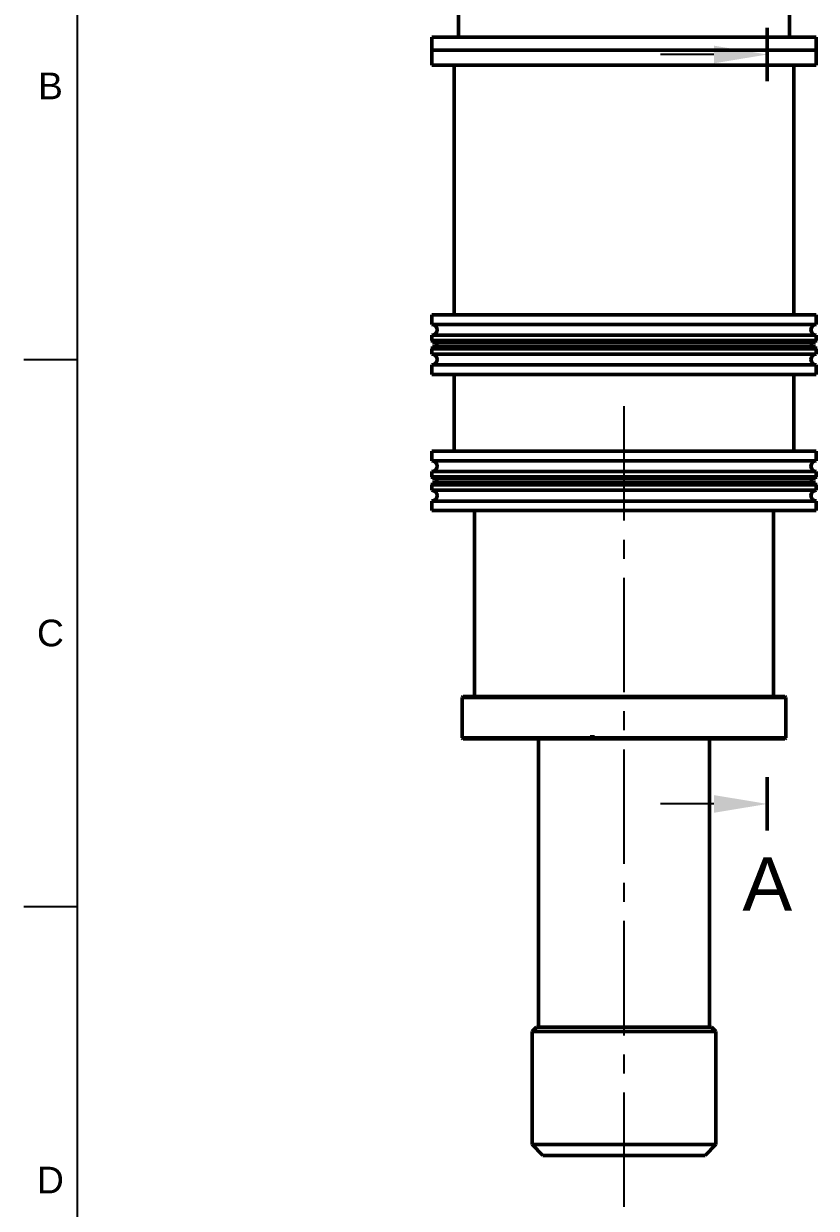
# Model space of a CAD drawing. Header units: millimetres. Extents: x 0 to 594, y 0 to 420.
# Drawn here: x 15 to 89.2, y 233 to 344 of the extents above; entities that cross this region are included whole.
import ezdxf
from ezdxf.enums import TextEntityAlignment as Align

# ---------------------------------------------------------------- set-up
doc = ezdxf.new("R2010")
doc.units = ezdxf.units.MM
doc.header["$LTSCALE"] = 0.75
doc.linetypes.add('CENTER2', pattern=[28.575, 19.05, -3.175, 3.175, -3.175])
for name, color, linetype, lineweight in [('Border', 7, 'Continuous', 25), ('Section Lines', 7, 'Continuous', 25), ('Smart Centers', 7, 'CENTER2', 25), ('Visible', 7, 'Continuous', 50)]:
    doc.layers.add(name, color=color, linetype=linetype, lineweight=lineweight)
doc.styles.add('FusionTitle', font='')
doc.styles.get("Standard").update_dxf_attribs({"font": 'arial.ttf'})
doc.styles.get('FusionTitle').set_extended_font_data('Arial Unicode MS')

# ---------------------------------------------------------------- blocks, each defined once
blk = doc.blocks.new('ISO_A2_SHEET')
at = {"layer": 'Border'}
for p, q in [((20, 410), (20, 10)), ((15, 312.5), (20, 312.5)), ((15, 261.25), (20, 261.25))]:
    blk.add_line(p, q, dxfattribs=at)
at = {"layer": 'Border', "style": 'FusionTitle'}
for s, p in [('B', (17.5, 338.125)), ('C', (17.5, 286.875)), ('D', (17.5, 235.625))]:
    blk.add_text(s, height=2.5, dxfattribs=at).set_placement(p, align=Align.MIDDLE)
blk = doc.blocks.new('*U7')
at = {"layer": 'Smart Centers', "color": 0, "ltscale": 0.75, "transparency": 16777216}
blk.add_line((0, -36.831126), (0, 39.175688), dxfattribs=at)

msp = doc.modelspace()

# ---------------------------------------------------------------- linework, layer by layer
at = {"layer": 'Section Lines', "lineweight": 50}
for p, q in [((84.61, 343.57), (84.61, 338.57)), ((84.61, 268.36), (84.61, 273.36))]:
    msp.add_line(p, q, dxfattribs=at)
at = {"layer": 'Section Lines'}
for p, q in [((79.61, 341.07), (74.61, 341.07)), ((79.61, 270.86), (74.61, 270.86))]:
    msp.add_line(p, q, dxfattribs=at)
for points in [[(79.61, 341.9), (84.61, 341.07), (79.61, 340.24)], [(79.61, 271.69), (84.61, 270.86), (79.61, 270.03)]]:
    msp.add_solid(points, dxfattribs=at)
at = {"layer": 'Visible'}
for p, q in [((55.7, 342.68), (55.7, 345.64)), ((86.7, 342.68), (86.7, 345.64)), ((53.2, 342.68), (89.2, 342.68)), ((53.2, 341.48), (53.2, 342.68)), ((89.2, 341.48), (89.2, 342.68)), ((53.2, 341.48), (57.2, 341.48)), ((53.2, 341.48), (53.2, 340.08)), ((85.2, 341.48), (57.2, 341.48)), ((85.2, 341.48), (89.2, 341.48)), ((89.2, 340.08), (89.2, 341.48)), ((57.2, 340.08), (53.2, 340.08)), ((55.3, 340.08), (55.3, 316.68)), ((85.2, 340.08), (57.2, 340.08)), ((89.2, 340.08), (85.2, 340.08)), ((87.1, 340.08), (87.1, 316.68)), ((89.2, 316.68), (53.2, 316.68)), ((53.2, 315.78), (53.2, 316.68)), ((89.2, 315.78), (89.2, 316.68)), ((89.2, 315.78), (53.2, 315.78)), ((89.2, 314.78), (53.2, 314.78)), ((53.2, 314.28), (53.2, 314.78)), ((89.2, 314.28), (53.2, 314.28)), ((53.28, 314.28), (53.28, 314.08)), ((53.28, 314.08), (89.12, 314.08)), ((89.12, 314.28), (89.12, 314.08)), ((89.2, 314.28), (89.2, 314.78)), ((53.2, 313.5), (89.2, 313.5)), ((53.2, 313.5), (53.2, 313)), ((53.2, 313), (89.2, 313)), ((53.28, 313.7), (89.12, 313.7)), ((53.28, 313.7), (53.28, 313.5)), ((89.12, 313.7), (89.12, 313.5)), ((89.2, 313.5), (89.2, 313)), ((53.2, 312), (89.2, 312)), ((53.2, 312), (53.2, 311.1)), ((89.2, 312), (89.2, 311.1)), ((53.2, 311.1), (89.2, 311.1)), ((55.3, 311.1), (55.3, 303.9)), ((87.1, 311.1), (87.1, 303.9)), ((89.2, 303.9), (53.2, 303.9)), ((53.2, 303), (53.2, 303.9)), ((89.2, 303), (53.2, 303)), ((89.2, 303), (89.2, 303.9)), ((89.2, 302), (53.2, 302)), ((53.2, 301.5), (53.2, 302)), ((89.2, 301.5), (89.2, 302)), ((89.2, 301.5), (53.2, 301.5)), ((53.28, 301.5), (53.28, 301.32)), ((53.28, 301.32), (89.12, 301.32)), ((53.28, 300.94), (89.12, 300.94)), ((53.28, 300.94), (53.28, 300.74)), ((89.12, 301.5), (89.12, 301.32)), ((89.12, 300.94), (89.12, 300.74)), ((53.2, 300.74), (89.2, 300.74)), ((53.2, 300.74), (53.2, 300.24)), ((53.2, 300.24), (89.2, 300.24)), ((89.2, 300.74), (89.2, 300.24)), ((53.2, 299.24), (89.2, 299.24)), ((53.2, 299.24), (53.2, 298.34)), ((89.2, 299.24), (89.2, 298.34)), ((53.2, 298.34), (89.2, 298.34)), ((57.2, 280.94), (57.2, 298.34)), ((85.2, 280.94), (85.2, 298.34)), ((56.14, 280.94), (56.04, 280.84)), ((56.04, 280.84), (86.36, 280.84)), ((56.04, 280.84), (56.04, 277.06)), ((86.26, 280.94), (56.14, 280.94)), ((86.26, 280.94), (86.36, 280.84)), ((86.36, 280.84), (86.36, 277.06)), ((68.04, 277.06), (56.04, 277.06)), ((56.14, 276.96), (56.04, 277.06)), ((56.14, 276.96), (68.06, 276.96)), ((63.2, 249.94), (63.2, 276.96)), ((68.04, 277.16), (68.04, 277.06)), ((68.44, 277.16), (68.04, 277.16)), ((68.04, 277.06), (68.06, 276.96)), ((68.06, 276.96), (68.45, 276.96)), ((68.44, 277.16), (68.44, 277.06)), ((86.36, 277.06), (68.44, 277.06)), ((68.44, 277.06), (68.45, 276.96)), ((68.45, 276.96), (86.26, 276.96)), ((79.2, 249.94), (79.2, 276.96)), ((86.26, 276.96), (86.36, 277.06)), ((63, 249.94), (62.6, 249.54)), ((63, 249.94), (79.4, 249.94)), ((79.4, 249.94), (79.8, 249.54)), ((79.8, 249.54), (62.6, 249.54)), ((62.6, 238.94), (62.6, 249.54)), ((79.8, 238.94), (79.8, 249.54)), ((62.6, 238.94), (79.8, 238.94)), ((63.6, 237.94), (62.6, 238.94)), ((78.8, 237.94), (79.8, 238.94)), ((78.8, 237.94), (63.6, 237.94))]:
    msp.add_line(p, q, dxfattribs=at)
at = {"layer": 'Visible', "extrusion": (0, 0, -1)}
for centre, radius, start, end in [((-53.2, 315.28), 0.5, 90, 270), ((-89.2, 315.28), 0.5, 270, 90), ((-53.49, 313.89), 0.19, 90, 270), ((-88.91, 313.89), 0.19, 270, 90), ((-53.2, 312.5), 0.5, 90, 270), ((-89.2, 312.5), 0.5, 270, 90), ((-53.2, 302.5), 0.5, 90, 270), ((-89.2, 302.5), 0.5, 270, 90), ((-53.49, 301.13), 0.19, 90, 270), ((-88.91, 301.13), 0.19, 270, 90), ((-53.2, 299.74), 0.5, 90, 270), ((-89.2, 299.74), 0.5, 270, 90)]:
    msp.add_arc(centre, radius, start, end, dxfattribs=at)

# ---------------------------------------------------------------- block references
at = {"layer": 'Border'}
msp.add_blockref('ISO_A2_SHEET', (0, 0), dxfattribs=at)
at = {"layer": 'Smart Centers', "ltscale": 0.75}
msp.add_blockref('*U7', (71.2, 269.94), dxfattribs=at)

# ---------------------------------------------------------------- texts
at = {"layer": 'Section Lines', "insert": (84.61, 263.36), "char_height": 5, "attachment_point": 5}
msp.add_mtext('A', dxfattribs=at)

doc.saveas('drawing.dxf')
